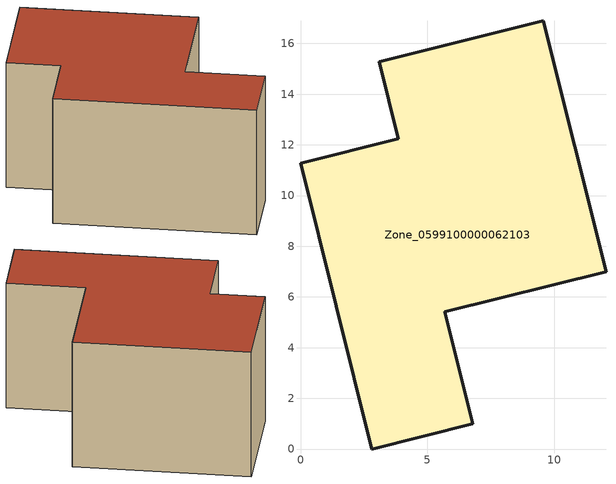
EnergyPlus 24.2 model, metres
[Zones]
Zone_0599100000062103
 floor ground (C_G): 2.81,0 0,11.28 3.86,12.24 3.1,15.27 9.58,16.89 12.05,7 5.69,5.41 6.79,0.99 z0
 wall outside (C_F): 0,11.28 2.81,0 6.79,0.99 5.69,5.41 12.05,7 9.58,16.89 3.1,15.27 3.86,12.24 0,11.28 z0:7.99
 roof outside (C_R): 9.58,16.89 3.1,15.27 3.86,12.24 0,11.28 2.81,0 6.79,0.99 5.69,5.41 12.05,7 z7.99
[BUILDING]
Pand.0599100000062103: North Axis=0; Terrain=City; Loads Convergence Tolerance Value=0.04; Temperature Convergence Tolerance Value=0.4; Solar Distribution=FullExterior; Maximum Number of Warmup Days=25; Minimum Number of Warmup Days=1
[Site:Location]
Rotterdam.The.Hague.AP_ZH_NLD Design_Conditions: Latitude=51.96; Longitude=4.45; Time Zone=1; Elevation=-4.5
[SITE:GROUNDTEMPERATURE:BUILDINGSURFACE]
18, 18, 18, 18, 18, 18, 18, 18, 18, 18, 18, 18
[MATERIAL] Thermal Absorptance=0.9; Solar Absorptance=0.7; Visible Absorptance=0.7
Name | Roughness | Thickness | Conductivity | Density | Specific Heat
G.TC.1965-1974 | MediumSmooth | 0.15 | 0.882353 | 540 | 1210
F.TC.1965-1974 | Rough | 0.3 | 0.697674 | 1920 | 840
R.TC.1965-1974 | MediumRough | 0.2 | 0.232558 | 1500 | 1000
[CONSTRUCTION]
C_G: G.TC.1965-1974
C_F: F.TC.1965-1974
C_R: R.TC.1965-1974
[ZONE]
Zone_0599100000062103: Type=1; Multiplier=1; Ceiling Height=Autocalculate; Volume=Autocalculate; Floor Area=autocalculate; Part of Total Floor Area=Yes
[ZONEINFILTRATION:DESIGNFLOWRATE]
Infil_Zone_0599100000062103: Zone or ZoneList or Space or SpaceList=Zone_0599100000062103; Schedule=AlwaysOn; Design Flow Rate Calculation Method=Flow/Area; Flow Rate per Floor Area=0.003; Constant Term Coefficient=1; Temperature Term Coefficient=0; Velocity Term Coefficient=0; Velocity Squared Term Coefficient=0
[HVACTEMPLATE:ZONE:IDEALLOADSAIRSYSTEM]
Zone_0599100000062103: Maximum Heating Supply Air Temperature=50; Minimum Cooling Supply Air Temperature=13; Maximum Heating Supply Air Humidity Ratio=0.0156; Minimum Cooling Supply Air Humidity Ratio=0.0077; Heating Limit=NoLimit; Cooling Limit=NoLimit; Dehumidification Control Type=ConstantSensibleHeatRatio; Cooling Sensible Heat Ratio=0.7; Dehumidification Setpoint=60; Humidification Control Type=None; Humidification Setpoint=30; Outdoor Air Method=None; Outdoor Air Flow Rate per Person=0.00944; Outdoor Air Flow Rate per Zone Floor Area=0; Outdoor Air Flow Rate per Zone=0; Demand Controlled Ventilation Type=None; Outdoor Air Economizer Type=NoEconomizer; Heat Recovery Type=None; Sensible Heat Recovery Effectiveness=0.7; Latent Heat Recovery Effectiveness=0.65
[ZONECONTROL:THERMOSTAT]
ThermostatControl_Zone_0599100000062103: Zone or ZoneList=Zone_0599100000062103; Control Type Schedule=DualSetpointControlType; Control 1=Thermostat_Zone_0599100000062103; Temperature Difference Between Cutout And Setpoint=0
[THERMOSTATSETPOINT:DUALSETPOINT]
Thermostat_Zone_0599100000062103: Heating Setpoint Temperature Schedule=HeatingSetpoint_Zone_0599100000062103; Cooling Setpoint Temperature Schedule=CoolingSetpoint_Zone_0599100000062103
[SCHEDULE:COMPACT]
HeatingSetpoint_Zone_0599100000062103: Through: 12/31, For: AllDays, Until: 24:00, 21
CoolingSetpoint_Zone_0599100000062103: Through: 12/31, For: AllDays, Until: 24:00, 24
DualSetpointControlType: Through: 12/31, For: AllDays, Until: 24:00, 4
AlwaysOn: Through: 12/31, For: AllDays, Until: 24:00, 1
